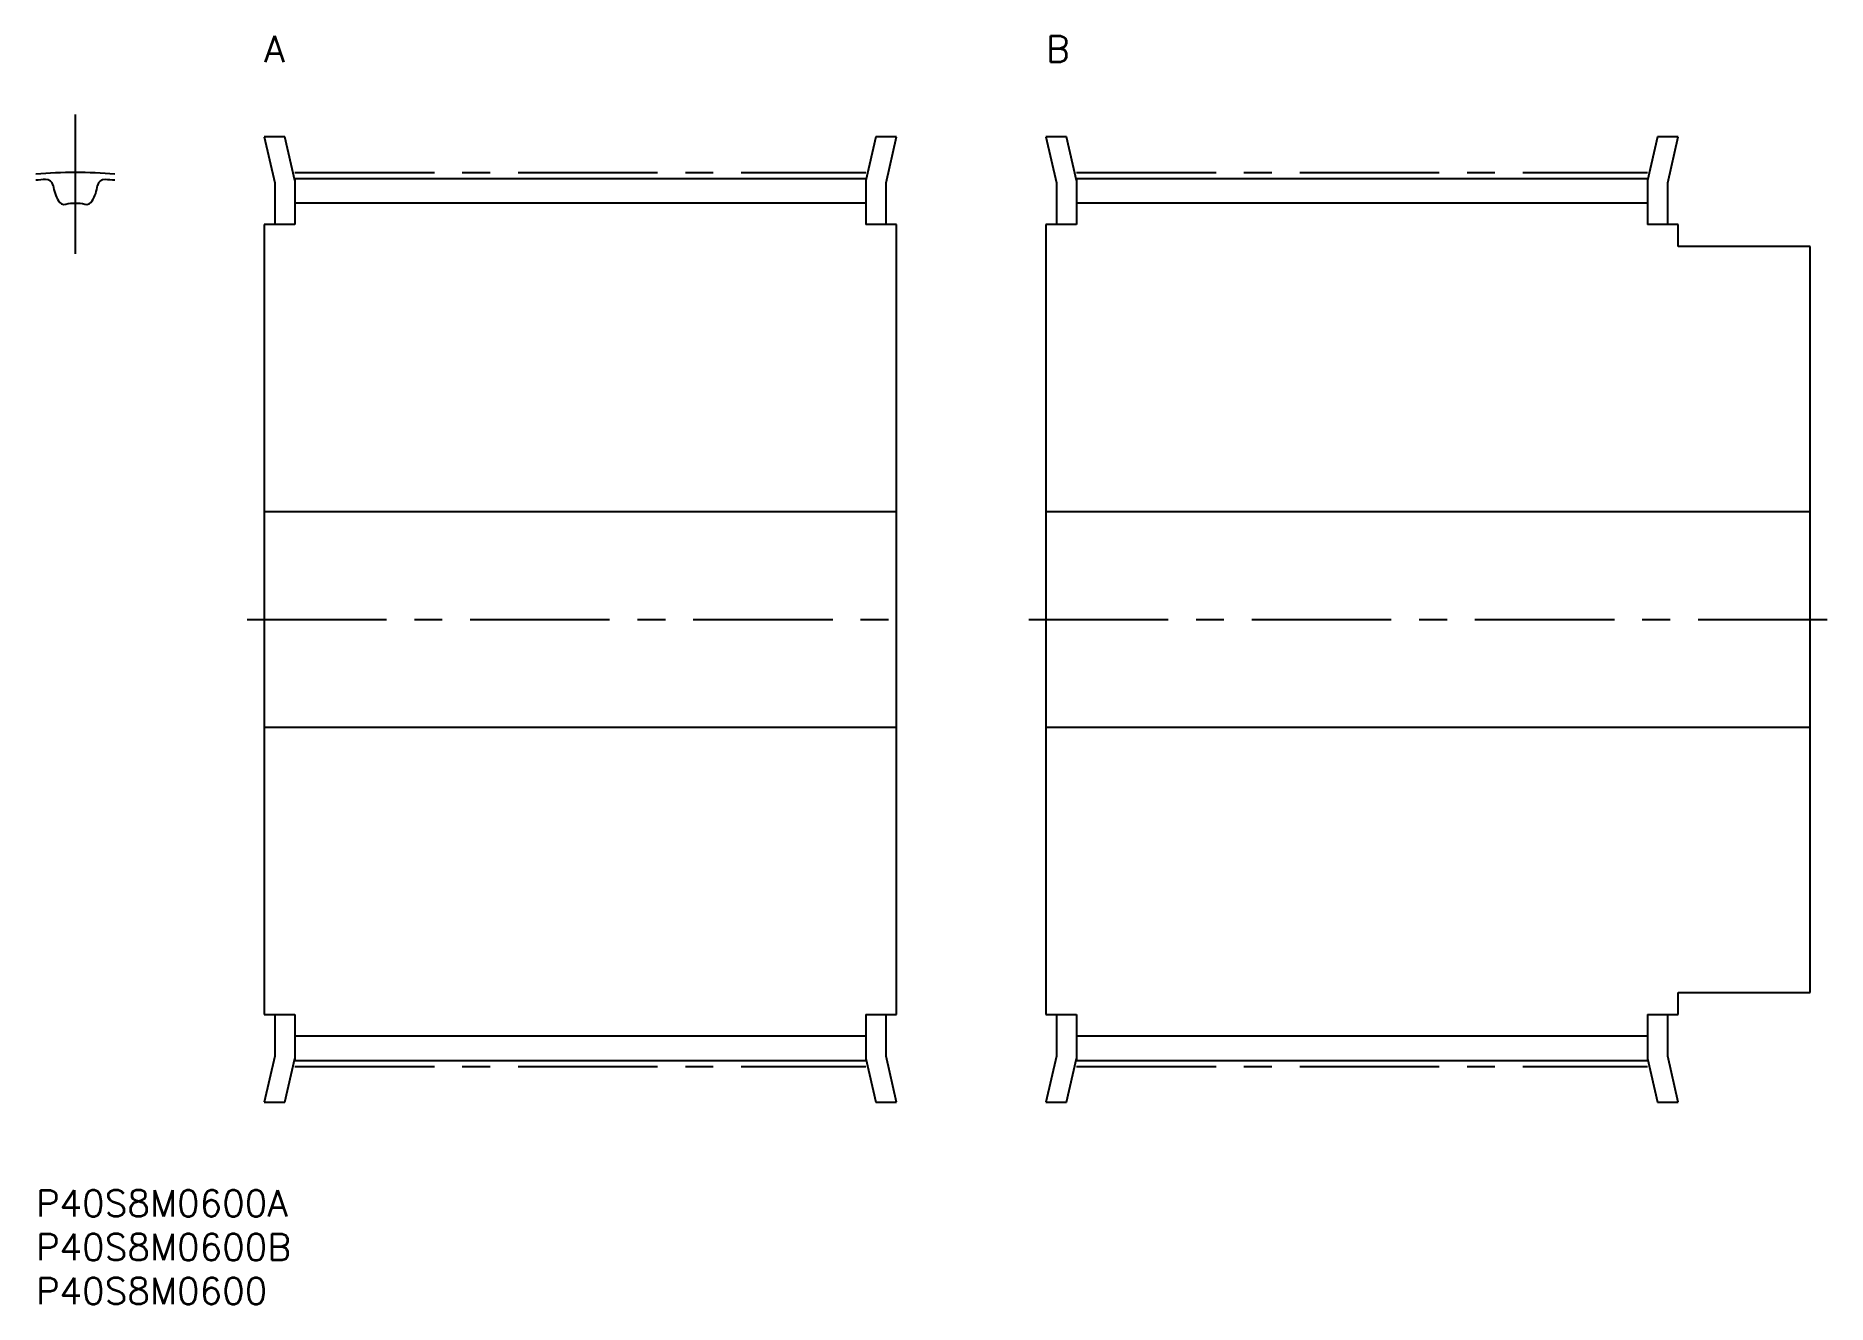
# Model space of a CAD drawing. Extents: x 0 to 204, y -13 to 132.
import ezdxf

# ---------------------------------------------------------------- set-up
doc = ezdxf.new("R2010")
doc.units = 0
doc.header["$LTSCALE"] = 0.5
doc.linetypes.add('CENTER', pattern=[50.8, 31.75, -6.35, 6.35, -6.35])
for name, color, linetype in [('MSM_CENTER', 1, 'CENTER'), ('MSM_CONTINUOUS', 7, 'CONTINUOUS'), ('MSM_PART_NUMBER', 7, 'CONTINUOUS')]:
    doc.layers.add(name, color=color, linetype=linetype)
doc.styles.get("Standard").update_dxf_attribs({"font": 'txt.shx', "height": 3, "bigfont": 'bigfont.shx'})

# ---------------------------------------------------------------- blocks, each defined once
blk = doc.blocks.new('*U31')
at = {"layer": 'MSM_PART_NUMBER'}
blk.add_text('P40S8M0600A', height=3, dxfattribs=at).set_placement((0, -3))
blk = doc.blocks.new('*U32')
at = {"layer": 'MSM_PART_NUMBER'}
blk.add_text('P40S8M0600B', height=3, dxfattribs=at).set_placement((0, -8))
blk = doc.blocks.new('*U33')
at = {"layer": 'MSM_PART_NUMBER'}
blk.add_text('P40S8M0600', height=3, dxfattribs=at).set_placement((0, -13))
blk = doc.blocks.new('*U34')
at = {"layer": 'MSM_PART_NUMBER'}
blk.add_text('A', height=3, dxfattribs=at).set_placement((26, 128.5))
blk = doc.blocks.new('*U35')
at = {"layer": 'MSM_PART_NUMBER'}
blk.add_text('B', height=3, dxfattribs=at).set_placement((115, 128.5))

msp = doc.modelspace()

# ---------------------------------------------------------------- linework, layer by layer
at = {"layer": 'MSM_CENTER'}
for p, q in [((4.5, 106.65), (4.5, 122.75)), ((29.5, 115.93), (94.5, 115.93)), ((118.5, 115.93), (183.5, 115.93)), ((24.05, 65), (99.95, 65)), ((113.05, 65), (203.95, 65)), ((29.5, 14.07), (94.5, 14.07)), ((118.5, 14.07), (183.5, 14.07))]:
    msp.add_line(p, q, dxfattribs=at)
msp.add_arc((4.5, 65), 50.93, 84.9312, 95.0688, dxfattribs=at)
at = {"layer": 'MSM_CONTINUOUS'}
for p, q in [((28.36, 120), (26, 120)), ((26, 120), (27.2, 114.74)), ((29.5, 115), (28.36, 120)), ((95.64, 120), (94.5, 115)), ((98, 120), (95.64, 120)), ((96.8, 114.74), (98, 120)), ((117.36, 120), (115, 120)), ((115, 120), (116.2, 114.74)), ((118.5, 115), (117.36, 120)), ((184.64, 120), (183.5, 115)), ((187, 120), (184.64, 120)), ((185.8, 114.74), (187, 120)), ((27.2, 114.74), (27.2, 110)), ((29.5, 115.24), (29.5, 110)), ((29.5, 115.24), (94.5, 115.24)), ((94.5, 115.24), (94.5, 110)), ((96.8, 110), (96.8, 114.74)), ((116.2, 114.74), (116.2, 110)), ((118.5, 115.24), (118.5, 110)), ((118.5, 115.24), (183.5, 115.24)), ((183.5, 115.24), (183.5, 110)), ((185.8, 110), (185.8, 114.74)), ((94.5, 112.42), (29.5, 112.42)), ((183.5, 112.42), (118.5, 112.42)), ((26, 110), (26, 20)), ((29.5, 110), (26, 110)), ((98, 110), (94.5, 110)), ((98, 20), (98, 110)), ((115, 110), (115, 20)), ((118.5, 110), (115, 110)), ((187, 110), (183.5, 110)), ((187, 107.5), (187, 110)), ((202, 107.5), (187, 107.5)), ((202, 22.5), (202, 107.5)), ((98, 77.25), (26, 77.25)), ((202, 77.25), (115, 77.25)), ((26, 52.75), (98, 52.75)), ((115, 52.75), (202, 52.75)), ((187, 20), (187, 22.5)), ((187, 22.5), (202, 22.5)), ((26, 20), (29.5, 20)), ((27.2, 20), (27.2, 15.26)), ((29.5, 20), (29.5, 14.76)), ((94.5, 20), (94.5, 14.76)), ((94.5, 20), (98, 20)), ((96.8, 15.26), (96.8, 20)), ((115, 20), (118.5, 20)), ((116.2, 20), (116.2, 15.26)), ((118.5, 20), (118.5, 14.76)), ((183.5, 20), (183.5, 14.76)), ((183.5, 20), (187, 20)), ((185.8, 15.26), (185.8, 20)), ((29.5, 17.59), (94.5, 17.59)), ((118.5, 17.59), (183.5, 17.59)), ((27.2, 15.26), (26, 10)), ((28.36, 10), (29.5, 15)), ((29.5, 14.76), (94.5, 14.76)), ((94.5, 15), (95.64, 10)), ((98, 10), (96.8, 15.26)), ((116.2, 15.26), (115, 10)), ((117.36, 10), (118.5, 15)), ((118.5, 14.76), (183.5, 14.76)), ((183.5, 15), (184.64, 10)), ((187, 10), (185.8, 15.26)), ((26, 10), (28.36, 10)), ((95.64, 10), (98, 10)), ((115, 10), (117.36, 10)), ((184.64, 10), (187, 10))]:
    msp.add_line(p, q, dxfattribs=at)
for centre, radius, start, end in [((4.5, 65), 50.25, 93.8619, 95.1381), ((1.17, 114.33), 0.8, 8.7455, 93.8619), ((7.1, 115.24), 5.2, 188.7455, 209.3753), ((1.9, 115.24), 5.2, 330.6247, 351.2545), ((7.83, 114.33), 0.8, 86.1381, 171.2545), ((4.5, 65), 50.24, 84.8619, 86.1381), ((3.27, 113.09), 0.8, 209.3753, 281.8712), ((4.5, 107.21), 5.2, 78.1288, 101.8712), ((5.73, 113.09), 0.8, 258.1288, 330.6247)]:
    msp.add_arc(centre, radius, start, end, dxfattribs=at)

# ---------------------------------------------------------------- block references
for name in ['*U34', '*U35', '*U31', '*U32', '*U33']:
    msp.add_blockref(name, (0, 0), dxfattribs=at)

doc.saveas('drawing.dxf')
